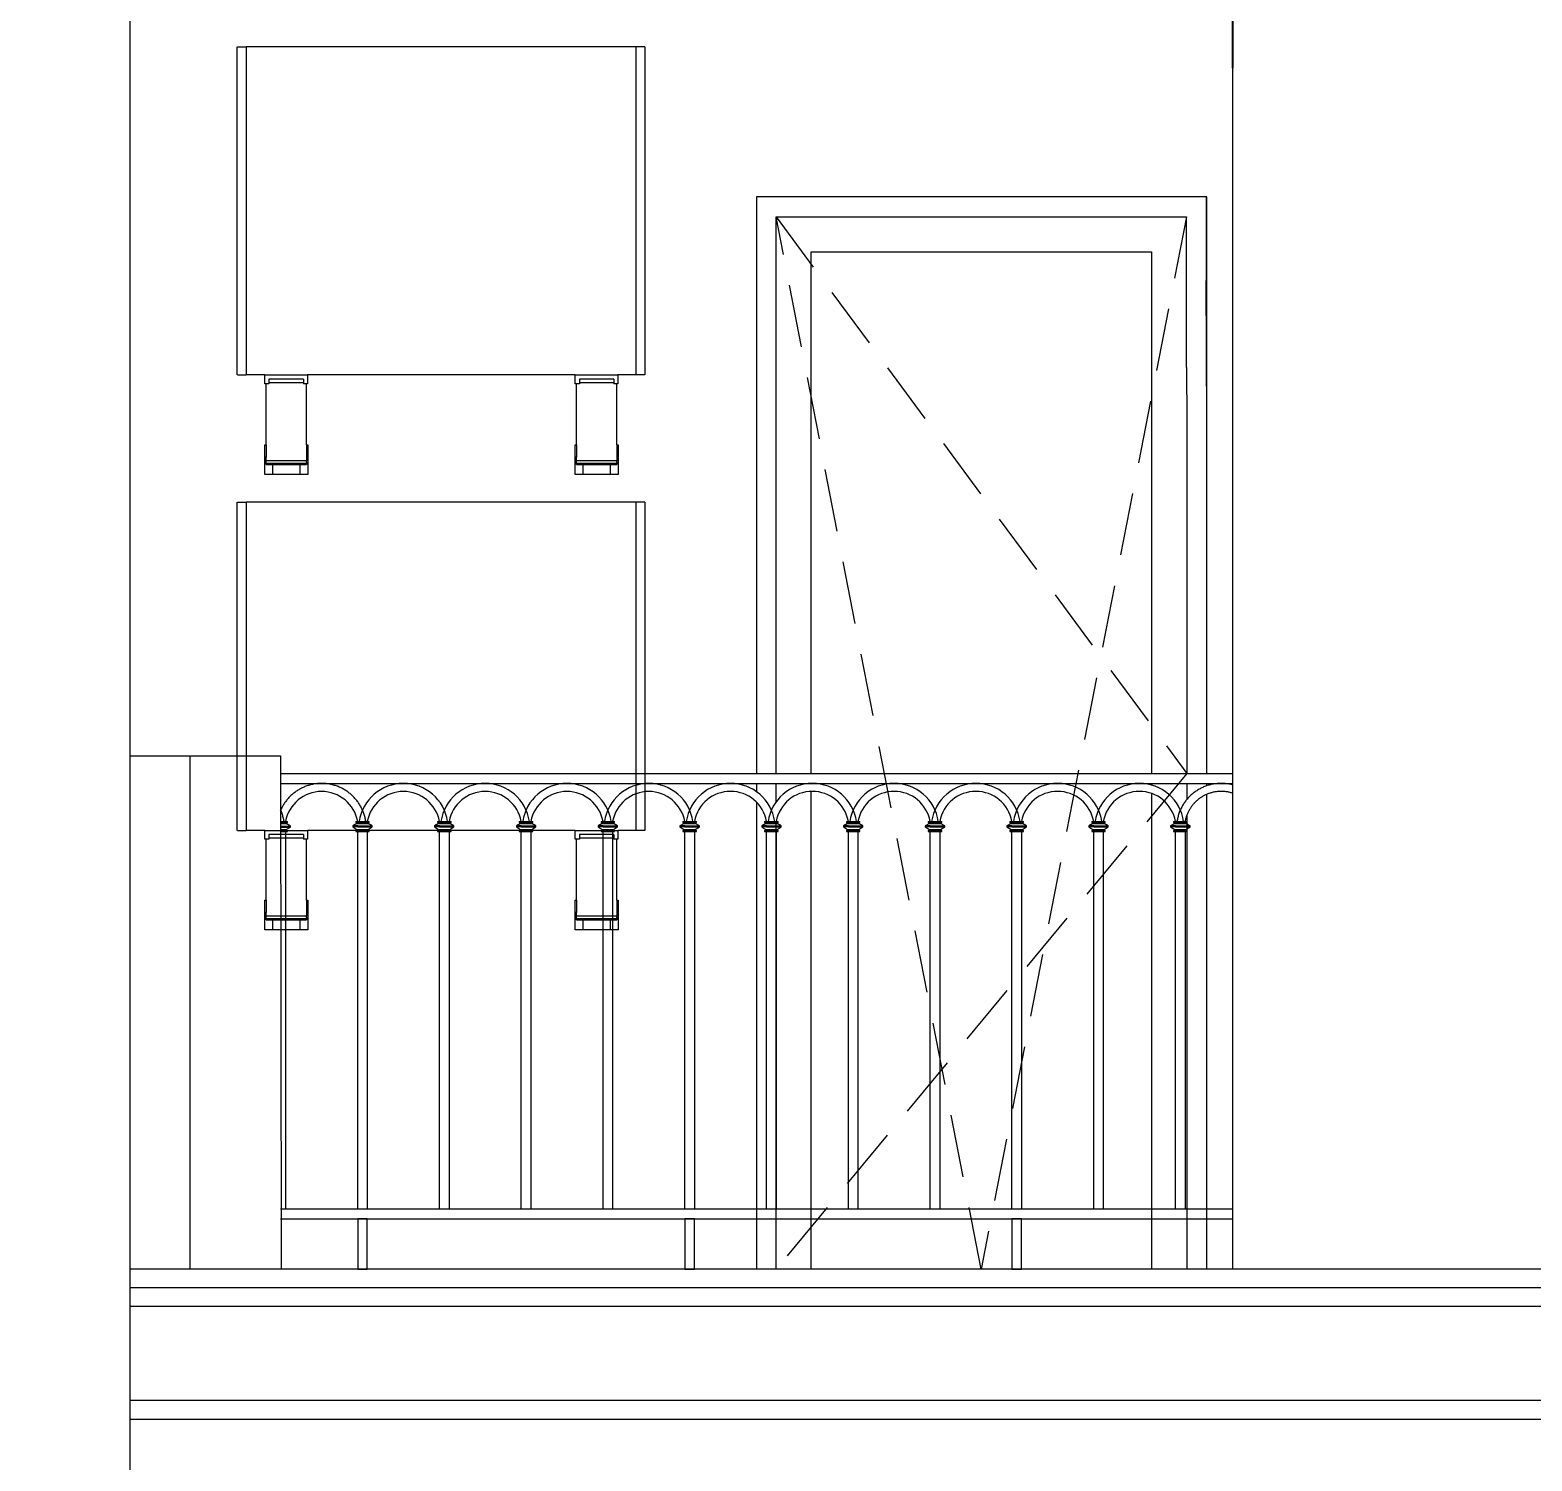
# Model space of a CAD drawing. Header units: millimetres. Extents: x -78046 to 260989, y -99288 to 158505.
# Drawn here: x 200289 to 203286, y 146964 to 149819 of the extents above; entities that cross this region are included whole.
import ezdxf
from ezdxf.xclip import XClip

# ---------------------------------------------------------------- set-up
doc = ezdxf.new("R2010")
doc.units = ezdxf.units.MM
doc.header["$LTSCALE"] = 100
doc.header["$XCLIPFRAME"] = 0
doc.header["$PDMODE"] = 98
doc.linetypes.add('HIDDEN', pattern=[0.375, 0.25, -0.125])
doc.layers.get('Defpoints').update_dxf_attribs({"lineweight": 13})
for name, color, linetype, lineweight in [('-DOOR', 137, 'Continuous', 9), ('-HATCH', 8, 'Continuous', 5), ('-HIDE', 3, 'HIDDEN', 13), ('-LINE1', 7, 'Continuous', 18)]:
    doc.layers.add(name, color=color, linetype=linetype, lineweight=lineweight)
doc.styles.add('AVANH', font='VHAVAN_2.TTF', dxfattribs={"width": 0.8})
doc.dimstyles.new('C_100A3', dxfattribs={"dimscale": 100, "dimtxt": 2.5, "dimasz": 1.2, "dimexe": 1.8, "dimexo": 0, "dimgap": 0.75, "dimtad": 1, "dimdec": 0, "dimzin": 0, "dimdsep": 46, "dimtxsty": 'AVANH', "dimblk": 'ARCHTICK', "dimcen": 0, "dimdle": 1.8, "dimclrd": 256, "dimclre": 256, "dimclrt": 7, "dimadec": 0, "dimazin": 0, "dimtfac": 0.0001, "dimtdec": 0, "dimtix": 1, "dimtmove": 2, "dimatfit": 3, "dimldrblk": 'ARCHTICK', "dimfxl": 1.8, "dimtolj": 1, "dimtzin": 0, "dimarcsym": 0})

# ---------------------------------------------------------------- blocks, each defined once
blk = doc.blocks.new('lancan')
for p, q in [((-1.1, 988.8), (6547.2, 988.8)), ((-1.1, 968.8), (6547.2, 968.8)), ((488, 889), (510.4, 889)), ((488, 876.9), (510.4, 876.9)), ((489.6, 893), (508.8, 893)), ((508.8, 891), (489.6, 891)), ((489.6, 883.9), (508.8, 883.9)), ((489.6, 881.9), (508.8, 881.9)), ((508.8, 874.9), (489.6, 874.9)), ((489.6, 872.9), (508.8, 872.9)), ((508.8, 893), (512.8, 893)), ((508.8, 891), (510.4, 891)), ((508.8, 883.9), (508.8, 881.9)), ((508.8, 883.9), (518.6, 883.9)), ((508.8, 881.9), (518.6, 881.9)), ((508.8, 874.9), (510.4, 874.9)), ((508.8, 872.9), (508.8, 120)), ((508.8, 872.9), (512.8, 872.9)), ((510.4, 889), (510.4, 891)), ((510.4, 891), (512.8, 891)), ((518.6, 883.9), (510.4, 889)), ((510.4, 876.9), (518.6, 881.9)), ((510.4, 874.9), (510.4, 876.9)), ((510.4, 874.9), (512.8, 874.9)), ((512.8, 891), (512.8, 893)), ((512.8, 872.9), (512.8, 874.9)), ((518.6, 881.9), (518.6, 883.9)), ((651.2, 889), (643, 884)), ((643, 884), (643, 882)), ((652.8, 884), (643, 884)), ((643, 882), (651.2, 876.9)), ((652.8, 882), (643, 882)), ((648.8, 893), (648.8, 891)), ((648.8, 893), (652.8, 893)), ((648.8, 891), (651.2, 891)), ((648.8, 874.9), (648.8, 872.9)), ((648.8, 874.9), (651.2, 874.9)), ((648.8, 872.9), (652.8, 872.9)), ((651.2, 891), (651.2, 889)), ((651.2, 891), (652.8, 891)), ((651.2, 889), (673.6, 889)), ((651.2, 876.9), (651.2, 874.9)), ((651.2, 876.9), (673.6, 876.9)), ((651.2, 874.9), (652.8, 874.9)), ((652.8, 893), (672, 893)), ((672, 891), (652.8, 891)), ((652.8, 882), (652.8, 884)), ((652.8, 884), (672, 884)), ((652.8, 882), (672, 882)), ((672, 874.9), (652.8, 874.9)), ((652.8, 120), (652.8, 872.9)), ((652.8, 872.9), (672, 872.9)), ((672, 893), (676, 893)), ((672, 891), (673.6, 891)), ((672, 884), (672, 882)), ((672, 884), (681.8, 884)), ((672, 882), (681.8, 882)), ((672, 874.9), (673.6, 874.9)), ((672, 872.9), (672, 120)), ((672, 872.9), (676, 872.9)), ((673.6, 889), (673.6, 891)), ((673.6, 891), (676, 891)), ((681.8, 884), (673.6, 889)), ((673.6, 876.9), (681.8, 882)), ((673.6, 874.9), (673.6, 876.9)), ((673.6, 874.9), (676, 874.9)), ((676, 891), (676, 893)), ((676, 872.9), (676, 874.9)), ((681.8, 882), (681.8, 884)), ((814.4, 889), (806.2, 884)), ((806.2, 884), (806.2, 882)), ((816, 884), (806.2, 884)), ((806.2, 882), (814.4, 876.9)), ((816, 882), (806.2, 882)), ((812, 893), (812, 891)), ((812, 893), (816, 893)), ((812, 891), (814.4, 891)), ((812, 874.9), (812, 872.9)), ((812, 874.9), (814.4, 874.9)), ((812, 872.9), (816, 872.9)), ((814.4, 891), (814.4, 889)), ((814.4, 891), (816, 891)), ((814.4, 889), (836.8, 889)), ((814.4, 876.9), (814.4, 874.9)), ((814.4, 876.9), (836.8, 876.9)), ((814.4, 874.9), (816, 874.9)), ((816, 893), (835.2, 893)), ((835.2, 891), (816, 891)), ((816, 882), (816, 884)), ((816, 884), (835.2, 884)), ((816, 882), (835.2, 882)), ((835.2, 874.9), (816, 874.9)), ((816, 120), (816, 872.9)), ((816, 872.9), (835.2, 872.9)), ((835.2, 893), (839.2, 893)), ((835.2, 891), (836.8, 891)), ((835.2, 884), (835.2, 882)), ((835.2, 884), (845, 884)), ((835.2, 882), (845, 882)), ((835.2, 874.9), (836.8, 874.9)), ((835.2, 872.9), (835.2, 120)), ((835.2, 872.9), (839.2, 872.9)), ((836.8, 889), (836.8, 891)), ((836.8, 891), (839.2, 891)), ((845, 884), (836.8, 889)), ((836.8, 876.9), (845, 882)), ((836.8, 874.9), (836.8, 876.9)), ((836.8, 874.9), (839.2, 874.9)), ((839.2, 891), (839.2, 893)), ((839.2, 872.9), (839.2, 874.9)), ((845, 882), (845, 884)), ((977.6, 889), (969.4, 884)), ((969.4, 884), (969.4, 882)), ((979.2, 884), (969.4, 884)), ((969.4, 882), (977.6, 876.9)), ((979.2, 882), (969.4, 882)), ((975.2, 893), (975.2, 891)), ((975.2, 893), (979.2, 893)), ((975.2, 891), (977.6, 891)), ((975.2, 874.9), (975.2, 872.9)), ((975.2, 874.9), (977.6, 874.9)), ((975.2, 872.9), (979.2, 872.9)), ((977.6, 891), (977.6, 889)), ((977.6, 891), (979.2, 891)), ((977.6, 889), (1000, 889)), ((977.6, 876.9), (977.6, 874.9)), ((977.6, 876.9), (1000, 876.9)), ((977.6, 874.9), (979.2, 874.9)), ((979.2, 893), (998.4, 893)), ((998.4, 891), (979.2, 891)), ((979.2, 882), (979.2, 884)), ((979.2, 884), (998.4, 884)), ((979.2, 882), (998.4, 882)), ((998.4, 874.9), (979.2, 874.9)), ((979.2, 120), (979.2, 872.9)), ((979.2, 872.9), (998.4, 872.9)), ((998.4, 893), (1002.4, 893)), ((998.4, 891), (1000, 891)), ((998.4, 884), (998.4, 882)), ((998.4, 884), (1008.2, 884)), ((998.4, 882), (1008.2, 882)), ((998.4, 874.9), (1000, 874.9)), ((998.4, 872.9), (998.4, 120)), ((998.4, 872.9), (1002.4, 872.9)), ((1000, 889), (1000, 891)), ((1000, 891), (1002.4, 891)), ((1008.2, 884), (1000, 889)), ((1000, 876.9), (1008.2, 882)), ((1000, 874.9), (1000, 876.9)), ((1000, 874.9), (1002.4, 874.9)), ((1002.4, 891), (1002.4, 893)), ((1002.4, 872.9), (1002.4, 874.9)), ((1008.2, 882), (1008.2, 884)), ((1140.8, 889), (1132.6, 884)), ((1132.6, 884), (1132.6, 882)), ((1142.4, 884), (1132.6, 884)), ((1132.6, 882), (1140.8, 876.9)), ((1142.4, 882), (1132.6, 882)), ((1138.4, 893), (1138.4, 891)), ((1138.4, 893), (1142.4, 893)), ((1138.4, 891), (1140.8, 891)), ((1138.4, 874.9), (1138.4, 872.9)), ((1138.4, 874.9), (1140.8, 874.9)), ((1138.4, 872.9), (1142.4, 872.9)), ((1140.8, 891), (1140.8, 889)), ((1140.8, 891), (1142.4, 891)), ((1140.8, 889), (1163.2, 889)), ((1140.8, 876.9), (1140.8, 874.9)), ((1140.8, 876.9), (1163.2, 876.9)), ((1140.8, 874.9), (1142.4, 874.9)), ((1142.4, 893), (1161.6, 893)), ((1161.6, 891), (1142.4, 891)), ((1142.4, 882), (1142.4, 884)), ((1142.4, 884), (1161.6, 884)), ((1142.4, 882), (1161.6, 882)), ((1161.6, 874.9), (1142.4, 874.9)), ((1142.4, 120), (1142.4, 872.9)), ((1142.4, 872.9), (1161.6, 872.9)), ((1161.6, 893), (1165.6, 893)), ((1161.6, 891), (1163.2, 891)), ((1161.6, 884), (1161.6, 882)), ((1161.6, 884), (1171.4, 884)), ((1161.6, 882), (1171.4, 882)), ((1161.6, 874.9), (1163.2, 874.9)), ((1161.6, 872.9), (1161.6, 120)), ((1161.6, 872.9), (1165.6, 872.9)), ((1163.2, 889), (1163.2, 891)), ((1163.2, 891), (1165.6, 891)), ((1171.4, 884), (1163.2, 889)), ((1163.2, 876.9), (1171.4, 882)), ((1163.2, 874.9), (1163.2, 876.9)), ((1163.2, 874.9), (1165.6, 874.9)), ((1165.6, 891), (1165.6, 893)), ((1165.6, 872.9), (1165.6, 874.9)), ((1171.4, 882), (1171.4, 884)), ((1304, 889), (1295.8, 884)), ((1295.8, 884), (1295.8, 882)), ((1305.6, 884), (1295.8, 884)), ((1295.8, 882), (1304, 876.9)), ((1305.6, 882), (1295.8, 882)), ((1301.6, 893), (1301.6, 891)), ((1301.6, 893), (1305.6, 893)), ((1301.6, 891), (1304, 891)), ((1301.6, 874.9), (1301.6, 872.9)), ((1301.6, 874.9), (1304, 874.9)), ((1301.6, 872.9), (1305.6, 872.9)), ((1304, 891), (1304, 889)), ((1304, 891), (1305.6, 891)), ((1304, 889), (1326.4, 889)), ((1304, 876.9), (1304, 874.9)), ((1304, 876.9), (1326.4, 876.9)), ((1304, 874.9), (1305.6, 874.9)), ((1305.6, 893), (1324.8, 893)), ((1324.8, 891), (1305.6, 891)), ((1305.6, 882), (1305.6, 884)), ((1305.6, 884), (1324.8, 884)), ((1305.6, 882), (1324.8, 882)), ((1324.8, 874.9), (1305.6, 874.9)), ((1305.6, 120), (1305.6, 872.9)), ((1305.6, 872.9), (1324.8, 872.9)), ((1324.8, 893), (1328.8, 893)), ((1324.8, 891), (1326.4, 891)), ((1324.8, 884), (1324.8, 882)), ((1324.8, 884), (1334.6, 884)), ((1324.8, 882), (1334.6, 882)), ((1324.8, 874.9), (1326.4, 874.9)), ((1324.8, 872.9), (1324.8, 120)), ((1324.8, 872.9), (1328.8, 872.9)), ((1326.4, 889), (1326.4, 891)), ((1326.4, 891), (1328.8, 891)), ((1334.6, 884), (1326.4, 889)), ((1326.4, 876.9), (1334.6, 882)), ((1326.4, 874.9), (1326.4, 876.9)), ((1326.4, 874.9), (1328.8, 874.9)), ((1328.8, 891), (1328.8, 893)), ((1328.8, 872.9), (1328.8, 874.9)), ((1334.6, 882), (1334.6, 884)), ((1467.2, 889), (1459, 884)), ((1459, 884), (1459, 882)), ((1468.8, 884), (1459, 884)), ((1459, 882), (1467.2, 876.9)), ((1468.8, 882), (1459, 882)), ((1464.8, 893), (1464.8, 891)), ((1464.8, 893), (1468.8, 893)), ((1464.8, 891), (1467.2, 891)), ((1464.8, 874.9), (1464.8, 872.9)), ((1464.8, 874.9), (1467.2, 874.9)), ((1464.8, 872.9), (1468.8, 872.9)), ((1467.2, 891), (1467.2, 889)), ((1467.2, 891), (1468.8, 891)), ((1467.2, 889), (1489.6, 889)), ((1467.2, 876.9), (1467.2, 874.9)), ((1467.2, 876.9), (1489.6, 876.9)), ((1467.2, 874.9), (1468.8, 874.9)), ((1468.8, 893), (1488, 893)), ((1488, 891), (1468.8, 891)), ((1468.8, 882), (1468.8, 884)), ((1468.8, 884), (1488, 884)), ((1468.8, 882), (1488, 882)), ((1488, 874.9), (1468.8, 874.9)), ((1468.8, 120), (1468.8, 872.9)), ((1468.8, 872.9), (1488, 872.9)), ((1488, 893), (1492, 893)), ((1488, 891), (1489.6, 891)), ((1488, 884), (1488, 882)), ((1488, 884), (1497.8, 884)), ((1488, 882), (1497.8, 882)), ((1488, 874.9), (1489.6, 874.9)), ((1488, 872.9), (1488, 120)), ((1488, 872.9), (1492, 872.9)), ((1489.6, 889), (1489.6, 891)), ((1489.6, 891), (1492, 891)), ((1497.8, 884), (1489.6, 889)), ((1489.6, 876.9), (1497.8, 882)), ((1489.6, 874.9), (1489.6, 876.9)), ((1489.6, 874.9), (1492, 874.9)), ((1492, 891), (1492, 893)), ((1492, 872.9), (1492, 874.9)), ((1497.8, 882), (1497.8, 884)), ((1630.4, 889), (1622.2, 884)), ((1622.2, 884), (1622.2, 882)), ((1632, 884), (1622.2, 884)), ((1622.2, 882), (1630.4, 876.9)), ((1632, 882), (1622.2, 882)), ((1628, 893), (1628, 891)), ((1628, 893), (1632, 893)), ((1628, 891), (1630.4, 891)), ((1628, 874.9), (1628, 872.9)), ((1628, 874.9), (1630.4, 874.9)), ((1628, 872.9), (1632, 872.9)), ((1630.4, 891), (1630.4, 889)), ((1630.4, 891), (1632, 891)), ((1630.4, 889), (1652.8, 889)), ((1630.4, 876.9), (1630.4, 874.9)), ((1630.4, 876.9), (1652.8, 876.9)), ((1630.4, 874.9), (1632, 874.9)), ((1632, 893), (1651.2, 893)), ((1651.2, 891), (1632, 891)), ((1632, 882), (1632, 884)), ((1632, 884), (1651.2, 884)), ((1632, 882), (1651.2, 882)), ((1651.2, 874.9), (1632, 874.9)), ((1632, 120), (1632, 872.9)), ((1632, 872.9), (1651.2, 872.9)), ((1651.2, 893), (1655.2, 893)), ((1651.2, 891), (1652.8, 891)), ((1651.2, 884), (1651.2, 882)), ((1651.2, 884), (1661, 884)), ((1651.2, 882), (1661, 882)), ((1651.2, 874.9), (1652.8, 874.9)), ((1651.2, 872.9), (1651.2, 120)), ((1651.2, 872.9), (1655.2, 872.9)), ((1652.8, 889), (1652.8, 891)), ((1652.8, 891), (1655.2, 891)), ((1661, 884), (1652.8, 889)), ((1652.8, 876.9), (1661, 882)), ((1652.8, 874.9), (1652.8, 876.9)), ((1652.8, 874.9), (1655.2, 874.9)), ((1655.2, 891), (1655.2, 893)), ((1655.2, 872.9), (1655.2, 874.9)), ((1661, 882), (1661, 884)), ((1793.6, 889), (1785.4, 884)), ((1785.4, 884), (1785.4, 882)), ((1795.2, 884), (1785.4, 884)), ((1785.4, 882), (1793.6, 876.9)), ((1795.2, 882), (1785.4, 882)), ((1791.2, 893), (1791.2, 891)), ((1791.2, 893), (1795.2, 893)), ((1791.2, 891), (1793.6, 891)), ((1791.2, 874.9), (1791.2, 872.9)), ((1791.2, 874.9), (1793.6, 874.9)), ((1791.2, 872.9), (1795.2, 872.9)), ((1793.6, 891), (1793.6, 889)), ((1793.6, 891), (1795.2, 891)), ((1793.6, 889), (1816, 889)), ((1793.6, 876.9), (1793.6, 874.9)), ((1793.6, 876.9), (1816, 876.9)), ((1793.6, 874.9), (1795.2, 874.9)), ((1795.2, 893), (1814.4, 893)), ((1814.4, 891), (1795.2, 891)), ((1795.2, 882), (1795.2, 884)), ((1795.2, 884), (1814.4, 884)), ((1795.2, 882), (1814.4, 882)), ((1814.4, 874.9), (1795.2, 874.9)), ((1795.2, 120), (1795.2, 872.9)), ((1795.2, 872.9), (1814.4, 872.9)), ((1814.4, 893), (1818.4, 893)), ((1814.4, 891), (1816, 891)), ((1814.4, 884), (1814.4, 882)), ((1814.4, 884), (1824.2, 884)), ((1814.4, 882), (1824.2, 882)), ((1814.4, 874.9), (1816, 874.9)), ((1814.4, 872.9), (1814.4, 120)), ((1814.4, 872.9), (1818.4, 872.9)), ((1816, 889), (1816, 891)), ((1816, 891), (1818.4, 891)), ((1824.2, 884), (1816, 889)), ((1816, 876.9), (1824.2, 882)), ((1816, 874.9), (1816, 876.9)), ((1816, 874.9), (1818.4, 874.9)), ((1818.4, 891), (1818.4, 893)), ((1818.4, 872.9), (1818.4, 874.9)), ((1824.2, 882), (1824.2, 884)), ((1956.8, 889), (1948.5, 884)), ((1948.5, 884), (1948.5, 882)), ((1958.4, 884), (1948.5, 884)), ((1948.5, 882), (1956.8, 876.9)), ((1958.4, 882), (1948.5, 882)), ((1954.4, 893), (1954.4, 891)), ((1954.4, 893), (1958.4, 893)), ((1954.4, 891), (1956.8, 891)), ((1954.4, 874.9), (1954.4, 872.9)), ((1954.4, 874.9), (1956.8, 874.9)), ((1954.4, 872.9), (1958.4, 872.9)), ((1956.8, 891), (1956.8, 889)), ((1956.8, 891), (1958.4, 891)), ((1956.8, 889), (1979.2, 889)), ((1956.8, 876.9), (1956.8, 874.9)), ((1956.8, 876.9), (1979.2, 876.9)), ((1956.8, 874.9), (1958.4, 874.9)), ((1958.4, 893), (1977.6, 893)), ((1977.6, 891), (1958.4, 891)), ((1958.4, 882), (1958.4, 884)), ((1958.4, 884), (1977.6, 884)), ((1958.4, 882), (1977.6, 882)), ((1977.6, 874.9), (1958.4, 874.9)), ((1958.4, 120), (1958.4, 872.9)), ((1958.4, 872.9), (1977.6, 872.9)), ((1977.6, 893), (1981.6, 893)), ((1977.6, 891), (1979.2, 891)), ((1977.6, 884), (1977.6, 882)), ((1977.6, 884), (1987.4, 884)), ((1977.6, 882), (1987.4, 882)), ((1977.6, 874.9), (1979.2, 874.9)), ((1977.6, 872.9), (1977.6, 120)), ((1977.6, 872.9), (1981.6, 872.9)), ((1979.2, 889), (1979.2, 891)), ((1979.2, 891), (1981.6, 891)), ((1987.4, 884), (1979.2, 889)), ((1979.2, 876.9), (1987.4, 882)), ((1979.2, 874.9), (1979.2, 876.9)), ((1979.2, 874.9), (1981.6, 874.9)), ((1981.6, 891), (1981.6, 893)), ((1981.6, 872.9), (1981.6, 874.9)), ((1987.4, 882), (1987.4, 884)), ((2120, 889), (2111.7, 884)), ((2111.7, 884), (2111.7, 882)), ((2121.6, 884), (2111.7, 884)), ((2111.7, 882), (2120, 876.9)), ((2121.6, 882), (2111.7, 882)), ((2117.6, 893), (2117.6, 891)), ((2117.6, 893), (2121.6, 893)), ((2117.6, 891), (2120, 891)), ((2117.6, 874.9), (2117.6, 872.9)), ((2117.6, 874.9), (2120, 874.9)), ((2117.6, 872.9), (2121.6, 872.9)), ((2120, 891), (2120, 889)), ((2120, 891), (2121.6, 891)), ((2120, 889), (2142.4, 889)), ((2120, 876.9), (2120, 874.9)), ((2120, 876.9), (2142.4, 876.9)), ((2120, 874.9), (2121.6, 874.9)), ((2121.6, 893), (2140.8, 893)), ((2140.8, 891), (2121.6, 891)), ((2121.6, 882), (2121.6, 884)), ((2121.6, 884), (2140.8, 884)), ((2121.6, 882), (2140.8, 882)), ((2140.8, 874.9), (2121.6, 874.9)), ((2121.6, 120), (2121.6, 872.9)), ((2121.6, 872.9), (2140.8, 872.9)), ((2140.8, 893), (2144.8, 893)), ((2140.8, 891), (2142.4, 891)), ((2140.8, 884), (2140.8, 882)), ((2140.8, 884), (2150.6, 884)), ((2140.8, 882), (2150.6, 882)), ((2140.8, 874.9), (2142.4, 874.9)), ((2140.8, 872.9), (2140.8, 120)), ((2140.8, 872.9), (2144.8, 872.9)), ((2142.4, 889), (2142.4, 891)), ((2142.4, 891), (2144.8, 891)), ((2150.6, 884), (2142.4, 889)), ((2142.4, 876.9), (2150.6, 882)), ((2142.4, 874.9), (2142.4, 876.9)), ((2142.4, 874.9), (2144.8, 874.9)), ((2144.8, 891), (2144.8, 893)), ((2144.8, 872.9), (2144.8, 874.9)), ((2150.6, 882), (2150.6, 884)), ((2283.2, 889), (2274.9, 884)), ((2274.9, 884), (2274.9, 882)), ((2284.8, 884), (2274.9, 884)), ((2274.9, 882), (2283.2, 876.9)), ((2284.8, 882), (2274.9, 882)), ((2280.8, 893), (2280.8, 891)), ((2280.8, 893), (2284.8, 893)), ((2280.8, 891), (2283.2, 891)), ((2280.8, 874.9), (2280.8, 872.9)), ((2280.8, 874.9), (2283.2, 874.9)), ((2280.8, 872.9), (2284.8, 872.9)), ((2283.2, 891), (2283.2, 889)), ((2283.2, 891), (2284.8, 891)), ((2283.2, 889), (2305.6, 889)), ((2283.2, 876.9), (2283.2, 874.9)), ((2283.2, 876.9), (2305.6, 876.9)), ((2283.2, 874.9), (2284.8, 874.9)), ((2284.8, 893), (2304, 893)), ((2304, 891), (2284.8, 891)), ((2284.8, 882), (2284.8, 884)), ((2284.8, 884), (2304, 884)), ((2284.8, 882), (2304, 882)), ((2304, 874.9), (2284.8, 874.9)), ((2284.8, 120), (2284.8, 872.9)), ((2284.8, 872.9), (2304, 872.9)), ((2304, 893), (2308, 893)), ((2304, 891), (2305.6, 891)), ((2304, 884), (2304, 882)), ((2304, 884), (2313.8, 884)), ((2304, 882), (2313.8, 882)), ((2304, 874.9), (2305.6, 874.9)), ((2304, 872.9), (2304, 120)), ((2304, 872.9), (2308, 872.9)), ((2305.6, 889), (2305.6, 891)), ((2305.6, 891), (2308, 891)), ((2313.8, 884), (2305.6, 889)), ((2305.6, 876.9), (2313.8, 882)), ((2305.6, 874.9), (2305.6, 876.9)), ((2305.6, 874.9), (2308, 874.9)), ((2308, 891), (2308, 893)), ((2308, 872.9), (2308, 874.9)), ((2313.8, 882), (2313.8, 884)), ((-1.1, 120), (6547.2, 120)), ((-1.1, 100), (6547.2, 100))]:
    blk.add_line(p, q)
for points in [[(672, 100), (652.8, 100), (652.8, 0), (672, 0)], [(1324.8, 100), (1305.6, 100), (1305.6, 0), (1324.8, 0)], [(1977.6, 100), (1958.4, 100), (1958.4, 0), (1977.6, 0)]]:
    blk.add_lwpolyline(points, close=True)
for centre, radius, start, end in [((417.6, 879.7), 89.2, 8.5304, 171.4696), ((580.8, 879.7), 89.2, 8.5304, 171.4696), ((744, 879.7), 89.2, 8.5304, 171.4696), ((907.2, 879.7), 89.2, 8.5304, 171.4696), ((1070.4, 879.7), 89.2, 8.5304, 171.4696), ((1233.6, 879.7), 89.2, 8.5304, 171.4696), ((1396.8, 879.8), 89.2, 8.5304, 171.4696), ((1560, 879.8), 89.2, 8.5304, 171.4696), ((1723.2, 879.8), 89.2, 8.5304, 171.4696), ((1886.4, 879.8), 89.2, 8.5304, 171.4696), ((2049.6, 879.8), 89.2, 8.5304, 171.4696), ((2212.8, 879.8), 89.2, 8.5304, 171.4696), ((2376, 879.8), 89.2, 8.5304, 171.4696), ((580.8, 879.7), 73.2, 10.4137, 169.5863), ((744, 879.7), 73.2, 10.4137, 169.5863), ((907.2, 879.7), 73.2, 10.4137, 169.5863), ((1070.4, 879.7), 73.2, 10.4137, 169.5863), ((1233.6, 879.7), 73.2, 10.4137, 169.5863), ((1396.8, 879.8), 73.2, 10.4137, 169.5863), ((1560, 879.8), 73.2, 10.4137, 169.5863), ((1723.2, 879.8), 73.2, 10.4137, 169.5863), ((1886.4, 879.8), 73.2, 10.4137, 169.5863), ((2049.6, 879.8), 73.2, 10.4137, 169.5863), ((2212.8, 879.8), 73.2, 10.4137, 169.5863), ((2376, 879.8), 73.2, 10.4137, 169.5863)]:
    blk.add_arc(centre, radius, start, end)
blk = doc.blocks.new('_ARCHTICK')
at = {"const_width": 0.15}
blk.add_lwpolyline([(-0.5, -0.5), (0.5, 0.5)], dxfattribs=at)
blk = doc.blocks.new('*D287')
at = {"layer": 'Defpoints', "lineweight": -2, "transparency": 16777216}
for p, q in [((202688.8, 149743.1), (202688.8, 150192.2)), ((203538.7, 149743.1), (203538.7, 150192.2)), ((203718.7, 150012.2), (202508.8, 150012.2))]:
    blk.add_line(p, q, dxfattribs=at)
at = {"layer": 'Defpoints', "color": 0, "transparency": 16777216}
for p in [(202688.8, 150012.2), (202688.8, 149743.1), (203538.7, 149743.1)]:
    blk.add_point(p, dxfattribs=at)
at = {"layer": 'Defpoints', "lineweight": -2, "transparency": 16777216, "xscale": 120, "yscale": 120, "zscale": 120, "rotation": 180}
blk.add_blockref('_ARCHTICK', (202688.8, 150012.2), dxfattribs=at)
at = {"layer": 'Defpoints', "lineweight": -2, "transparency": 16777216, "xscale": 120, "yscale": 120, "zscale": 120}
blk.add_blockref('_ARCHTICK', (203538.7, 150012.2), dxfattribs=at)
at = {"layer": 'Defpoints', "color": 7, "transparency": 16777216, "insert": (203113.7, 150216.5), "char_height": 250, "attachment_point": 5, "style": 'AVANH'}
blk.add_mtext('\\A1;850', dxfattribs=at)

msp = doc.modelspace()

# ---------------------------------------------------------------- linework, layer by layer
at = {"layer": '-DOOR', "lineweight": 9}
for p, q in [((201777.4, 148335.6), (201777.4, 149446.4)), ((201777.4, 149446.4), (202596.4, 149446.4)), ((202596.4, 149145.3), (202596.4, 149446.4)), ((201847.4, 149376.4), (202526.9, 149376.4)), ((201847.4, 148335.6), (201847.4, 149376.4)), ((202526.9, 149376.4), (202526.9, 148335.6)), ((202596.4, 149145.3), (202597.4, 149037.3)), ((202597.4, 149037.3), (202597.4, 148335.6)), ((201777.4, 148278.6), (201777.4, 148315.6)), ((201847.4, 148315.6), (201847.4, 148315.7)), ((202526.9, 148315.6), (202526.9, 148312.4)), ((202597.4, 148315.6), (202597.4, 148283.8)), ((201847.4, 147346.8), (201847.4, 148299.7)), ((202526.9, 148295.6), (202526.9, 147346.8)), ((202597.4, 148252.6), (202597.4, 147346.8)), ((201777.4, 147346.8), (201777.4, 148239.8))]:
    msp.add_line(p, q, dxfattribs=at)
at = {"layer": '-HATCH'}
for p, q in [((200701.3, 149785.3), (200701.3, 149130.7)), ((200702.8, 149785.3), (200720.1, 149785.3)), ((201498, 149785.3), (200720.1, 149785.3)), ((200720.1, 149785.3), (200720.1, 149130.7)), ((201498, 149785.3), (201498, 149130.7)), ((201515.3, 149785.3), (201498, 149785.3)), ((201515.3, 149785.3), (201515.3, 149130.7)), ((200702.8, 149130.7), (200720.1, 149130.7)), ((200757.3, 149130.7), (200720.1, 149130.7)), ((200757.3, 149130.7), (200842.4, 149130.7)), ((200757.3, 149113.3), (200757.3, 149130.7)), ((200759.9, 149113.3), (200757.3, 149113.3)), ((200765.4, 149113.3), (200759.9, 149113.3)), ((200759.9, 148991), (200759.9, 149113.3)), ((200834.3, 149122.6), (200765.4, 149122.6)), ((200765.4, 149122.6), (200765.4, 149115.8)), ((200765.4, 149115.8), (200834.3, 149115.8)), ((200765.4, 149115.8), (200765.4, 149113.3)), ((200834.3, 149122.6), (200834.3, 149115.8)), ((200834.3, 149115.8), (200834.3, 149113.3)), ((200840.4, 149113.3), (200834.3, 149113.3)), ((200842.4, 149113.3), (200840.4, 149113.3)), ((200840.4, 148991), (200840.4, 149113.3)), ((200842.4, 149130.7), (200842.4, 149113.3)), ((201376.9, 149130.7), (200842.4, 149130.7)), ((201376.9, 149130.7), (201462, 149130.7)), ((201376.9, 149113.3), (201376.9, 149130.7)), ((201379.5, 149113.3), (201376.9, 149113.3)), ((201385, 149113.3), (201379.5, 149113.3)), ((201379.5, 148991), (201379.5, 149113.3)), ((201453.9, 149122.6), (201385, 149122.6)), ((201385, 149122.6), (201385, 149115.8)), ((201385, 149115.8), (201453.9, 149115.8)), ((201385, 149115.8), (201385, 149113.3)), ((201453.9, 149122.6), (201453.9, 149115.8)), ((201453.9, 149115.8), (201453.9, 149113.3)), ((201460, 149113.3), (201453.9, 149113.3)), ((201462, 149113.3), (201460, 149113.3)), ((201460, 148991), (201460, 149113.3)), ((201462, 149130.7), (201462, 149113.3)), ((201498, 149130.7), (201462, 149130.7)), ((201515.3, 149130.7), (201498, 149130.7)), ((200757.3, 148991), (200759.9, 148991)), ((200757.3, 148932), (200757.3, 148991)), ((200759.9, 148966.6), (200757.4, 148966.6)), ((200757.4, 148966.6), (200757.4, 148963.6)), ((200757.4, 148960.8), (200757.4, 148963.6)), ((200759.9, 148963.6), (200757.4, 148963.6)), ((200759.9, 148991), (200759.9, 148966.6)), ((200759.9, 148963.6), (200759.9, 148966.6)), ((200759.9, 148960.8), (200759.9, 148963.6)), ((200840.4, 148991), (200842.9, 148991)), ((200840.4, 148991), (200840.4, 148966.6)), ((200840.4, 148966.6), (200842.8, 148966.6)), ((200840.4, 148966.6), (200840.4, 148963.6)), ((200840.4, 148963.6), (200840.4, 148960.8)), ((200840.4, 148963.6), (200842.8, 148963.6)), ((200842.8, 148966.6), (200842.8, 148963.6)), ((200842.8, 148963.6), (200842.8, 148960.8)), ((200842.9, 148991), (200842.9, 148932)), ((201376.9, 148991), (201379.5, 148991)), ((201376.9, 148932), (201376.9, 148991)), ((201379.5, 148966.6), (201377, 148966.6)), ((201377, 148966.6), (201377, 148963.6)), ((201377, 148960.8), (201377, 148963.6)), ((201379.5, 148963.6), (201377, 148963.6)), ((201379.5, 148991), (201379.5, 148966.6)), ((201379.5, 148963.6), (201379.5, 148966.6)), ((201379.5, 148960.8), (201379.5, 148963.6)), ((201460, 148991), (201462.5, 148991)), ((201460, 148991), (201460, 148966.6)), ((201460, 148966.6), (201462.4, 148966.6)), ((201460, 148966.6), (201460, 148963.6)), ((201460, 148963.6), (201460, 148960.8)), ((201460, 148963.6), (201462.4, 148963.6)), ((201462.4, 148966.6), (201462.4, 148963.6)), ((201462.4, 148963.6), (201462.4, 148960.8)), ((201462.5, 148991), (201462.5, 148932)), ((200759.9, 148960.8), (200757.4, 148960.8)), ((200757.4, 148960.8), (200757.4, 148956.6)), ((200759.9, 148956.6), (200757.4, 148956.6)), ((200759.9, 148960.1), (200759.9, 148960.8)), ((200759.9, 148960.1), (200840.4, 148960.1)), ((200759.9, 148956.6), (200759.9, 148960.1)), ((200759.9, 148954.9), (200759.9, 148956.6)), ((200759.9, 148954.9), (200840.4, 148954.9)), ((200759.9, 148951.9), (200759.9, 148954.9)), ((200759.9, 148951.9), (200772.6, 148951.9)), ((200772.6, 148951.9), (200772.6, 148932)), ((200772.6, 148951.9), (200827.6, 148951.9)), ((200827.6, 148932), (200827.6, 148951.9)), ((200827.6, 148951.9), (200840.4, 148951.9)), ((200840.4, 148960.8), (200842.8, 148960.8)), ((200840.4, 148960.8), (200840.4, 148960.1)), ((200840.4, 148956.6), (200840.4, 148960.1)), ((200840.4, 148956.6), (200842.8, 148956.6)), ((200840.4, 148956.6), (200840.4, 148954.9)), ((200840.4, 148954.9), (200840.4, 148951.9)), ((200842.8, 148960.8), (200842.8, 148956.6)), ((201379.5, 148960.8), (201377, 148960.8)), ((201377, 148960.8), (201377, 148956.6)), ((201379.5, 148956.6), (201377, 148956.6)), ((201379.5, 148960.1), (201379.5, 148960.8)), ((201379.5, 148960.1), (201460, 148960.1)), ((201379.5, 148956.6), (201379.5, 148960.1)), ((201379.5, 148954.9), (201379.5, 148956.6)), ((201379.5, 148954.9), (201460, 148954.9)), ((201379.5, 148951.9), (201379.5, 148954.9)), ((201379.5, 148951.9), (201392.2, 148951.9)), ((201392.2, 148951.9), (201392.2, 148932)), ((201392.2, 148951.9), (201447.2, 148951.9)), ((201447.2, 148932), (201447.2, 148951.9)), ((201447.2, 148951.9), (201460, 148951.9)), ((201460, 148960.8), (201462.4, 148960.8)), ((201460, 148960.8), (201460, 148960.1)), ((201460, 148956.6), (201460, 148960.1)), ((201460, 148956.6), (201462.4, 148956.6)), ((201460, 148956.6), (201460, 148954.9)), ((201460, 148954.9), (201460, 148951.9)), ((201462.4, 148960.8), (201462.4, 148956.6)), ((200772.6, 148932), (200757.3, 148932)), ((200827.6, 148932), (200772.6, 148932)), ((200842.9, 148932), (200827.6, 148932)), ((201392.2, 148932), (201376.9, 148932)), ((201447.2, 148932), (201392.2, 148932)), ((201462.5, 148932), (201447.2, 148932)), ((200701.3, 148876.7), (200701.3, 148222.1)), ((200702.8, 148876.7), (200720.1, 148876.7)), ((201498, 148876.7), (200720.1, 148876.7)), ((200720.1, 148876.7), (200720.1, 148222.1)), ((201498, 148876.7), (201498, 148222.1)), ((201515.3, 148876.7), (201498, 148876.7)), ((201515.3, 148876.7), (201515.3, 148222.1)), ((200702.8, 148222.1), (200720.1, 148222.1)), ((200757.3, 148222.1), (200720.1, 148222.1)), ((200757.3, 148222.1), (200842.4, 148222.1)), ((200757.3, 148204.7), (200757.3, 148222.1)), ((200834.3, 148214), (200765.4, 148214)), ((200765.4, 148214), (200765.4, 148207.3)), ((200834.3, 148214), (200834.3, 148207.3)), ((200842.4, 148222.1), (200842.4, 148204.7)), ((201376.9, 148222.1), (200842.4, 148222.1)), ((201376.9, 148222.1), (201462, 148222.1)), ((201376.9, 148204.7), (201376.9, 148222.1)), ((201453.9, 148214), (201385, 148214)), ((201385, 148214), (201385, 148207.3)), ((201453.9, 148214), (201453.9, 148207.3)), ((201462, 148222.1), (201462, 148204.7)), ((201498, 148222.1), (201462, 148222.1)), ((201515.3, 148222.1), (201498, 148222.1)), ((200759.9, 148204.7), (200757.3, 148204.7)), ((200765.4, 148204.7), (200759.9, 148204.7)), ((200759.9, 148082.5), (200759.9, 148204.7)), ((200765.4, 148207.3), (200834.3, 148207.3)), ((200765.4, 148207.3), (200765.4, 148204.7)), ((200834.3, 148207.3), (200834.3, 148204.7)), ((200840.4, 148204.7), (200834.3, 148204.7)), ((200842.4, 148204.7), (200840.4, 148204.7)), ((200840.4, 148082.5), (200840.4, 148204.7)), ((201379.5, 148204.7), (201376.9, 148204.7)), ((201385, 148204.7), (201379.5, 148204.7)), ((201379.5, 148082.5), (201379.5, 148204.7)), ((201385, 148207.3), (201453.9, 148207.3)), ((201385, 148207.3), (201385, 148204.7)), ((201453.9, 148207.3), (201453.9, 148204.7)), ((201460, 148204.7), (201453.9, 148204.7)), ((201462, 148204.7), (201460, 148204.7)), ((201460, 148082.5), (201460, 148204.7)), ((200757.3, 148082.5), (200759.9, 148082.5)), ((200757.3, 148023.5), (200757.3, 148082.5)), ((200759.9, 148082.5), (200759.9, 148058.1)), ((200840.4, 148082.5), (200842.9, 148082.5)), ((200840.4, 148082.5), (200840.4, 148058.1)), ((200842.9, 148082.5), (200842.9, 148023.5)), ((201376.9, 148082.5), (201379.5, 148082.5)), ((201376.9, 148023.5), (201376.9, 148082.5)), ((201379.5, 148082.5), (201379.5, 148058.1)), ((201460, 148082.5), (201462.5, 148082.5)), ((201460, 148082.5), (201460, 148058.1)), ((201462.5, 148082.5), (201462.5, 148023.5)), ((200759.9, 148058.1), (200757.4, 148058.1)), ((200757.4, 148058.1), (200757.4, 148055.1)), ((200757.4, 148052.2), (200757.4, 148055.1)), ((200759.9, 148055.1), (200757.4, 148055.1)), ((200759.9, 148052.2), (200757.4, 148052.2)), ((200757.4, 148052.2), (200757.4, 148048)), ((200759.9, 148048), (200757.4, 148048)), ((200759.9, 148055.1), (200759.9, 148058.1)), ((200759.9, 148052.2), (200759.9, 148055.1)), ((200759.9, 148051.5), (200759.9, 148052.2)), ((200759.9, 148051.5), (200840.4, 148051.5)), ((200759.9, 148048), (200759.9, 148051.5)), ((200759.9, 148046.4), (200759.9, 148048)), ((200759.9, 148046.4), (200840.4, 148046.4)), ((200759.9, 148043.3), (200759.9, 148046.4)), ((200759.9, 148043.3), (200772.6, 148043.3)), ((200772.6, 148043.3), (200772.6, 148023.5)), ((200772.6, 148043.3), (200827.6, 148043.3)), ((200827.6, 148023.5), (200827.6, 148043.3)), ((200827.6, 148043.3), (200840.4, 148043.3)), ((200840.4, 148058.1), (200842.8, 148058.1)), ((200840.4, 148058.1), (200840.4, 148055.1)), ((200840.4, 148055.1), (200840.4, 148052.2)), ((200840.4, 148055.1), (200842.8, 148055.1)), ((200840.4, 148052.2), (200842.8, 148052.2)), ((200840.4, 148052.2), (200840.4, 148051.5)), ((200840.4, 148048), (200840.4, 148051.5)), ((200840.4, 148048), (200842.8, 148048)), ((200840.4, 148048), (200840.4, 148046.4)), ((200840.4, 148046.4), (200840.4, 148043.3)), ((200842.8, 148058.1), (200842.8, 148055.1)), ((200842.8, 148055.1), (200842.8, 148052.2)), ((200842.8, 148052.2), (200842.8, 148048)), ((201379.5, 148058.1), (201377, 148058.1)), ((201377, 148058.1), (201377, 148055.1)), ((201377, 148052.2), (201377, 148055.1)), ((201379.5, 148055.1), (201377, 148055.1)), ((201379.5, 148052.2), (201377, 148052.2)), ((201377, 148052.2), (201377, 148048)), ((201379.5, 148048), (201377, 148048)), ((201379.5, 148055.1), (201379.5, 148058.1)), ((201379.5, 148052.2), (201379.5, 148055.1)), ((201379.5, 148051.5), (201379.5, 148052.2)), ((201379.5, 148051.5), (201460, 148051.5)), ((201379.5, 148048), (201379.5, 148051.5)), ((201379.5, 148046.4), (201379.5, 148048)), ((201379.5, 148046.4), (201460, 148046.4)), ((201379.5, 148043.3), (201379.5, 148046.4)), ((201379.5, 148043.3), (201392.2, 148043.3)), ((201392.2, 148043.3), (201392.2, 148023.5)), ((201392.2, 148043.3), (201447.2, 148043.3)), ((201447.2, 148023.5), (201447.2, 148043.3)), ((201447.2, 148043.3), (201460, 148043.3)), ((201460, 148058.1), (201462.4, 148058.1)), ((201460, 148058.1), (201460, 148055.1)), ((201460, 148055.1), (201460, 148052.2)), ((201460, 148055.1), (201462.4, 148055.1)), ((201460, 148052.2), (201462.4, 148052.2)), ((201460, 148052.2), (201460, 148051.5)), ((201460, 148048), (201460, 148051.5)), ((201460, 148048), (201462.4, 148048)), ((201460, 148048), (201460, 148046.4)), ((201460, 148046.4), (201460, 148043.3)), ((201462.4, 148058.1), (201462.4, 148055.1)), ((201462.4, 148055.1), (201462.4, 148052.2)), ((201462.4, 148052.2), (201462.4, 148048)), ((200772.6, 148023.5), (200757.3, 148023.5)), ((200827.6, 148023.5), (200772.6, 148023.5)), ((200842.9, 148023.5), (200827.6, 148023.5)), ((201392.2, 148023.5), (201376.9, 148023.5)), ((201447.2, 148023.5), (201392.2, 148023.5)), ((201462.5, 148023.5), (201447.2, 148023.5)), ((205988.7, 147309.3), (200488.7, 147309.3)), ((205988.7, 147271.8), (200488.7, 147271.8)), ((205988.7, 147084.3), (200488.7, 147084.3))]:
    msp.add_line(p, q, dxfattribs=at)
at = {"layer": '-HIDE', "ltscale": 5}
for points in [[(201777.4, 149446.4), (202597.4, 148335.6), (201777.4, 147346.8)], [(202596.4, 149446.4), (202186.9, 147346.8), (201777.4, 149446.4)]]:
    msp.add_lwpolyline(points, dxfattribs=at)
at = {"layer": '-LINE1', "color": 0, "lineweight": 20}
for p, q in [((202688.7, 150796.8), (202688.7, 147346.8)), ((200488.7, 136446.8), (200488.7, 150046.8)), ((202688.8, 147346.8), (202688.8, 150048.8)), ((201738.7, 149486.4), (201738.7, 148335.6)), ((202636, 149486.4), (201738.7, 149486.4)), ((202637.4, 149486.4), (202636, 149486.4)), ((202636, 149486.4), (202636, 149319.2)), ((202637.4, 149037.5), (202637.4, 149486.4)), ((202637.4, 149037.5), (202636, 149319.2)), ((202637.4, 148335.6), (202637.4, 149037.5)), ((200608.8, 148370.6), (200788.7, 148370.6)), ((200788.7, 148370.6), (200789.8, 147346.8)), ((201738.7, 148315.6), (201738.7, 148299)), ((202637.4, 148311.1), (202637.4, 148315.6)), ((201738.7, 148278), (201738.7, 147346.8)), ((202637.4, 147346.8), (202637.4, 148294)), ((205988.7, 147346.8), (200488.7, 147346.8)), ((205988.7, 147046.8), (200488.7, 147046.8))]:
    msp.add_line(p, q, dxfattribs=at)
msp.add_lwpolyline([(200607.6, 147346.8), (200488.7, 147346.8), (200488.7, 148370.6), (200607.6, 148370.6)], close=True, dxfattribs=at)

# ---------------------------------------------------------------- block references
at = {"layer": '-HATCH'}
ref = msp.add_blockref('lancan', (200289.8, 147346.8), dxfattribs=at)
XClip(ref).set_block_clipping_path([(498.93430738, -0.0356520642), (2398.927681222, 989.3365110439)])

# ---------------------------------------------------------------- dimensions: what is measured, and where the dimension line sits
at = {"layer": 'Defpoints', "color": 2}
dim = msp.add_linear_dim(base=(202688.8, 150012.2), p1=(203538.7, 149743.1), p2=(202688.8, 149743.1), dimstyle='C_100A3', dxfattribs=at)
dim.commit()
dim.dimension.update_dxf_attribs({"geometry": '*D287', "text_midpoint": (203113.7, 150216.5)})

doc.saveas('drawing.dxf')
